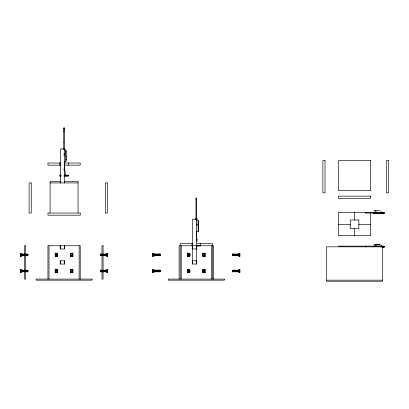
<?xml version="1.0" encoding="UTF-8"?>
<svg xmlns="http://www.w3.org/2000/svg" width="409" height="409" viewBox="0 0 409 409"><rect width="100%" height="100%" fill="white"/><g stroke="black" fill="none" stroke-linecap="round" stroke-linejoin="round"><path stroke-width="0.61" d="M100.415 255.078L100.353 255.61L100.353 253.917L100.496 255.86L100.548 255.374M100.415 271.213L100.353 271.745L100.353 270.052L100.527 271.791M232.92 255.4L232.741 254.168L232.593 255.61L232.593 253.917L232.741 255.86L232.885 253.917L233.033 255.86L233.079 255.374M232.92 271.535L232.741 270.303L232.593 271.745L232.593 270.052L232.741 272L232.885 270.052L233.064 271.791M22.746 271.397C22.638 273.355 22.618 268.887 22.495 270.538M23.037 271.397C22.919 273.284 22.909 268.892 22.786 270.538M23.328 271.397C23.221 273.355 23.201 268.887 23.078 270.538M26.836 271.397C26.728 273.355 26.708 268.887 26.585 270.538M27.127 271.397C27.009 273.284 26.999 268.892 26.876 270.538M27.418 271.397C27.311 273.355 27.291 268.887 27.168 270.538M100.844 271.397C100.737 273.355 100.716 268.887 100.594 270.538M101.043 270.518L101.084 272L100.936 270.052L100.885 270.538M101.427 271.397C101.32 273.355 101.304 268.887 101.181 270.538M102.889 271.397L102.863 271.791M103.14 270.329L103.129 272L102.961 270.134M103.472 271.397L103.421 272L103.257 270.134M104.934 271.397C104.827 273.355 104.806 268.887 104.684 270.538M105.133 270.518L105.169 272L105.026 270.052L104.975 270.538M105.517 271.397C105.41 273.355 105.394 268.887 105.271 270.538M154.602 270.518L154.638 272L154.495 270.052L154.444 270.538M154.985 271.397C154.873 273.36 154.863 268.882 154.735 270.538M156.647 270.518L156.683 272L156.54 270.052L156.489 270.538M157.03 271.397C156.918 273.36 156.908 268.882 156.78 270.538M158.692 270.518L158.728 272L158.585 270.052L158.534 270.538M159.075 271.397C158.963 273.36 158.953 268.882 158.825 270.538M233.381 271.397C233.268 273.355 233.253 268.887 233.13 270.538M233.672 271.397C233.554 273.284 233.544 268.892 233.421 270.538M233.963 271.397C233.856 273.355 233.836 268.887 233.713 270.538M235.42 271.397C235.313 273.355 235.298 268.887 235.175 270.538M235.717 271.397C235.594 273.278 235.589 268.897 235.466 270.538M236.008 271.397C235.901 273.355 235.881 268.887 235.758 270.538M237.465 271.397C237.358 273.355 237.343 268.887 237.22 270.538M237.762 271.397C237.639 273.278 237.634 268.897 237.511 270.538M238.053 271.397C237.946 273.355 237.926 268.887 237.803 270.538M22.152 255.374C22.03 256.934 22.055 253.232 21.922 254.199M22.444 255.374C22.321 256.934 22.352 253.227 22.214 254.199M22.74 255.374C22.618 256.934 22.638 253.232 22.505 254.199M23.032 255.374C22.909 256.934 22.93 253.232 22.797 254.199M23.323 255.374C23.195 256.934 23.231 253.227 23.093 254.199M23.579 254.193L23.564 255.86L23.42 253.917L23.385 254.199M23.906 255.374C23.783 256.934 23.809 253.232 23.676 254.199M24.197 255.374C24.075 256.934 24.1 253.232 23.967 254.199M23.369 270.538L23.42 270.052L23.594 271.791M24.489 255.374C24.366 256.934 24.397 253.227 24.259 254.199M23.661 270.538L23.712 270.052L23.891 271.791M23.957 270.538L24.003 270.052L24.182 271.791M24.249 270.538L24.295 270.052L24.474 271.791M25.624 254.193L25.609 255.86L25.562 255.374M25.951 255.374C25.823 256.934 25.859 253.227 25.721 254.199M26.242 255.374C26.12 256.934 26.145 253.232 26.012 254.199M26.534 255.374C26.411 256.934 26.437 253.232 26.304 254.199M25.706 270.538L25.757 270.052L25.931 271.791M26.825 255.374C26.703 256.934 26.733 253.227 26.595 254.199M26.002 270.538L26.048 270.052L26.227 271.791M27.122 255.374C26.999 256.934 27.02 253.232 26.887 254.199M26.294 270.538L26.34 270.052L26.519 271.791M27.413 255.374C27.285 256.934 27.321 253.227 27.183 254.199M27.459 270.538C27.664 268.769 27.561 275.099 27.812 270.083C27.884 274.296 27.72 269.367 27.607 270.666M100.839 255.374C100.716 256.934 100.742 253.232 100.609 254.199M101.13 255.374C101.018 256.939 101.028 253.232 100.9 254.199M101.422 255.374C101.299 256.934 101.33 253.227 101.192 254.199M101.713 255.374C101.601 256.939 101.611 253.232 101.483 254.199M102.005 255.374C101.882 256.934 101.918 253.227 101.775 254.199M101.473 270.538L101.519 270.052L101.698 271.791M101.764 270.538L101.81 270.052L101.989 271.791M102.884 255.374L102.863 255.656M103.175 255.374C103.053 256.934 103.078 253.232 102.945 254.199M103.467 255.374C103.344 256.934 103.375 253.227 103.237 254.199M103.758 255.374C103.635 256.934 103.661 253.232 103.528 254.199M104.05 255.374C103.927 256.934 103.952 253.232 103.82 254.199M104.346 255.374C104.218 256.934 104.254 253.227 104.111 254.199M103.518 270.538L103.564 270.052L103.743 271.791M104.638 255.374C104.51 256.934 104.546 253.227 104.402 254.199M103.809 270.538L103.855 270.052L104.034 271.791M104.929 255.374C104.801 256.934 104.837 253.227 104.699 254.199M104.101 270.538L104.147 270.052L104.326 271.791M105.22 255.374C105.098 256.934 105.123 253.232 104.99 254.199M104.392 270.538L104.443 270.052L104.617 271.791M105.512 255.374C105.384 256.934 105.42 253.227 105.282 254.199M105.803 255.374C105.691 256.939 105.701 253.232 105.573 254.199M106.095 255.374C105.972 256.934 106.003 253.227 105.865 254.199M105.563 270.538L105.609 270.052L105.788 271.791M105.854 270.538C105.977 268.979 105.951 272.68 106.084 271.714M106.146 270.538L106.192 270.052L106.268 271.024L105.977 271.024M154.398 255.374C154.27 256.934 154.305 253.227 154.162 254.199M154.653 254.193L154.638 255.86L154.495 253.917L154.454 254.199M154.98 255.374C154.858 256.934 154.883 253.232 154.75 254.199M154.152 270.538C154.275 268.979 154.249 272.68 154.382 271.714M155.272 255.374C155.149 256.934 155.175 253.232 155.042 254.199M155.563 255.374C155.435 256.934 155.471 253.227 155.333 254.199M155.855 255.374C155.732 256.934 155.763 253.227 155.624 254.199M155.026 270.538L155.077 270.052L155.251 271.791M156.146 255.374C156.023 256.934 156.049 253.232 155.916 254.199M155.318 270.538L155.369 270.052L155.548 271.791M156.442 255.374C156.315 256.934 156.35 253.227 156.207 254.199M155.614 270.538L155.66 270.052L155.839 271.791M156.693 254.193L156.683 255.86L156.54 253.917L156.499 254.199M155.906 270.538L155.952 270.052L156.131 271.791M157.025 255.374C156.898 256.934 156.933 253.227 156.795 254.199M156.197 270.538L156.243 270.052L156.422 271.791M157.317 255.374C157.194 256.934 157.22 253.232 157.087 254.199M157.608 255.374C157.485 256.934 157.511 253.232 157.378 254.199M157.9 255.374C157.777 256.934 157.808 253.227 157.669 254.199M157.071 270.538L157.122 270.052L157.296 271.791M158.191 255.374C158.068 256.934 158.094 253.232 157.961 254.199M157.363 270.538L157.414 270.052L157.588 271.791M158.482 255.374C158.36 256.934 158.39 253.227 158.252 254.199M157.659 270.538L157.705 270.052L157.884 271.791M158.738 254.193L158.728 255.86L158.585 253.917L158.544 254.199M157.951 270.538L157.997 270.052L158.176 271.791M159.07 255.374C158.943 256.934 158.978 253.227 158.835 254.199M158.242 270.538L158.288 270.052L158.467 271.791M159.362 255.374C159.239 256.934 159.265 253.232 159.132 254.199M159.653 255.374C159.53 256.934 159.556 253.232 159.423 254.199M159.116 270.538L159.167 270.052L159.341 271.791M159.408 270.538L159.459 270.052L159.633 271.791M159.704 270.538L159.75 270.052L159.899 272L160.042 270.052L160.042 271.745L159.899 270.303L159.75 271.745L159.566 270.518M233.37 255.374C233.248 256.934 233.278 253.227 233.14 254.199M233.662 255.374C233.544 256.934 233.565 253.232 233.432 254.199M233.958 255.374C233.841 256.939 233.861 253.227 233.723 254.199M234.214 254.193L234.199 255.86L234.055 253.917L234.02 254.199M234.541 255.374C234.418 256.934 234.444 253.232 234.311 254.199M234.832 255.374C234.71 256.934 234.735 253.232 234.602 254.199M234.004 270.538L234.055 270.052L234.229 271.791M235.124 255.374C234.996 256.934 235.032 253.227 234.894 254.199M234.296 270.538L234.347 270.052L234.521 271.791M235.415 255.374C235.293 256.934 235.323 253.227 235.185 254.199M234.587 270.538L234.638 270.052L234.812 271.791M235.707 255.374C235.584 256.934 235.615 253.227 235.477 254.199M234.884 270.538L234.93 270.052L235.109 271.791M236.003 255.374C235.875 256.934 235.911 253.227 235.768 254.199M236.295 255.374C236.172 256.934 236.192 253.232 236.059 254.199M236.586 255.374C236.458 256.934 236.494 253.227 236.356 254.199M236.877 255.374C236.755 256.934 236.78 253.232 236.647 254.199M236.049 270.538L236.1 270.052L236.274 271.791M237.169 255.374C237.041 256.934 237.077 253.227 236.939 254.199M236.341 270.538L236.392 270.052L236.566 271.791M237.46 255.374C237.338 256.934 237.368 253.227 237.23 254.199M236.632 270.538L236.683 270.052L236.857 271.791M237.752 255.374C237.629 256.934 237.66 253.227 237.522 254.199M236.923 270.538L236.975 270.052L237.154 271.791M238.048 255.374C237.931 256.939 237.951 253.227 237.813 254.199M238.34 255.374C238.217 256.934 238.237 253.232 238.104 254.199M238.094 270.538C238.217 268.979 238.191 272.68 238.324 271.714M238.386 270.538L238.437 270.052L238.508 271.024L238.217 271.024M27.475 254.199C27.71 252.987 27.475 259.132 27.792 253.948C27.919 258.197 27.705 253.222 27.607 254.531M159.714 254.199L159.75 253.917L159.899 255.86L160.042 253.917L160.042 255.61L159.909 254.193L159.75 255.61L159.582 254.265M22.142 271.714L22.106 272L21.933 270.18M22.429 271.791L22.234 270.134M24.55 254.199L24.586 253.917L24.724 255.829M25.639 271.791L25.562 271.515M106.156 254.199L106.192 253.917L106.268 254.889L106.033 254.193M238.401 254.199L238.437 253.917L238.508 254.889L238.304 254.193M22.884 271.387L22.838 271.745L22.653 270.518M23.175 271.387L23.129 271.745L22.945 270.518M23.466 271.387L23.42 271.745L23.323 270.666M26.974 271.387L26.928 271.745L26.743 270.518M27.265 271.387L27.219 271.745L27.035 270.518M27.556 271.387L27.51 271.745L27.413 270.666M100.987 271.387L100.936 271.745L100.752 270.518M101.279 271.387L101.227 271.745L101.181 271.387M101.57 271.387L101.509 271.724L101.422 270.666M103.027 271.387L102.981 271.745L102.858 270.4M103.324 271.387L103.272 271.745L103.226 271.387M103.615 271.387L103.554 271.724L103.467 270.666M105.072 271.387L105.026 271.745L104.842 270.518M105.369 271.387L105.317 271.745L105.271 271.387M105.66 271.387L105.599 271.724L105.512 270.666M154.541 271.387L154.495 271.745L154.311 270.518M154.832 271.387L154.786 271.745L154.735 271.387M155.123 271.387L155.062 271.724L154.893 270.518M156.003 271.387L155.952 271.745L155.773 270.518M156.586 271.387L156.54 271.745L156.356 270.518M156.877 271.387L156.831 271.745L156.78 271.387M157.168 271.387L157.107 271.724L156.938 270.518M158.048 271.387L157.997 271.745L157.818 270.518M158.631 271.387L158.585 271.745L158.401 270.518M158.922 271.387L158.876 271.745L158.825 271.387M159.213 271.387L159.152 271.724L158.983 270.518M233.519 271.387L233.467 271.745L233.288 270.518M233.81 271.387L233.764 271.745L233.58 270.518M234.101 271.387L234.055 271.745L233.958 270.666M235.564 271.387L235.512 271.745L235.333 270.518M235.855 271.387L235.804 271.745L235.625 270.518M236.146 271.387L236.1 271.745L236.003 270.666M237.609 271.387L237.557 271.745L237.378 270.518M237.9 271.387L237.849 271.745L237.67 270.518M238.191 271.387L238.145 271.745L238.048 270.666M56.002 254.25L56.002 256.55L57.367 256.55L57.449 253.738L57.367 253.227L56.002 253.227L56.002 254.25L57.367 254.25M56.002 269.362L56.002 272.685L57.367 272.685L57.367 269.362L56.002 269.362L55.921 269.684M72.148 256.55L72.148 253.227L70.788 253.227L70.788 256.55L72.148 256.55L72.235 256.228M72.148 272.685L72.148 269.362L70.788 269.362L70.788 272.685L72.148 272.685L72.148 272.046M188.247 254.25L188.247 256.55L189.607 256.55L189.689 253.738L189.607 253.227L188.247 253.227L188.247 254.25L189.607 254.25M188.247 269.362L188.247 272.685L189.607 272.685L189.607 269.362L188.247 269.362L188.16 269.684M204.388 256.55L204.388 253.227L203.028 253.227L203.028 256.55L204.388 256.55L204.474 256.228M203.028 270.006L203.028 272.685L204.388 272.685L204.474 272.179L204.388 269.362L203.028 269.362L203.028 270.006L204.388 270.006M21.994 255.4L21.876 254.705M22.285 255.4L22.132 254.265M22.582 255.4L22.388 254.193M22.873 255.4L22.699 254.193M23.165 255.4L22.955 254.265M23.456 255.4L23.298 254.265M22.362 270.518L22.556 271.724M24.039 255.4L23.845 254.193M24.33 255.4L24.162 254.193M24.627 255.4L24.504 254.705M23.528 270.518L23.712 271.745M23.819 270.518L24.029 271.653M24.116 270.518L24.31 271.724M26.084 255.4L25.89 254.193M26.375 255.4L26.207 254.193M26.672 255.4L26.473 254.193M26.963 255.4L26.789 254.193M25.573 270.518L25.757 271.745M27.255 255.4L27.045 254.265M25.864 270.518L26.074 271.653M27.546 255.4L27.388 254.265M26.161 270.518L26.355 271.724M26.452 270.518L26.646 271.724M100.68 255.4L100.486 254.193M100.972 255.4L100.803 254.193M101.263 255.4L101.095 254.193M101.555 255.4L101.437 254.705M101.851 255.4L101.677 254.193M100.461 270.518L100.645 271.745M103.017 255.4L102.858 254.265M101.631 270.518L101.8 271.724M103.308 255.4L103.14 254.193M101.923 270.518L102.045 271.213M103.6 255.4L103.482 254.705M103.891 255.4L103.697 254.193M104.188 255.4L103.993 254.193M104.479 255.4L104.321 254.265M104.77 255.4L104.576 254.193M105.062 255.4L104.893 254.193M103.676 270.518L103.855 271.745M105.353 255.4L105.159 254.193M103.968 270.518L104.162 271.724M105.645 255.4L105.527 254.705M104.259 270.518L104.453 271.724M105.936 255.4L105.767 254.193M104.551 270.518L104.735 271.745M105.721 270.518L105.89 271.724M106.013 270.518L106.135 271.213M106.304 270.518L106.412 271.024M154.239 255.4L154.045 254.193M154.53 255.4L154.357 254.193M155.113 255.4L154.919 254.193M155.405 255.4L155.236 254.193M154.019 270.518L154.188 271.724M155.696 255.4L155.492 254.265M155.987 255.4L155.829 254.265M156.284 255.4L156.085 254.193M156.575 255.4L156.402 254.193M155.185 270.518L155.405 271.535M155.476 270.518L155.696 271.535M157.158 255.4L156.964 254.193M157.45 255.4L157.281 254.193M156.064 270.518L156.233 271.724M157.741 255.4L157.537 254.265M158.032 255.4L157.874 254.265M158.329 255.4L158.13 254.193M158.62 255.4L158.447 254.193M157.23 270.518L157.45 271.535M157.521 270.518L157.741 271.535M159.203 255.4L159.009 254.193M159.495 255.4L159.3 254.193M158.109 270.518L158.278 271.724M159.275 270.518L159.495 271.535M233.212 255.4L233.018 254.193M233.508 255.4L233.334 254.193M233.8 255.4L233.59 254.265M234.091 255.4L233.933 254.265M232.997 270.518L233.191 271.724M234.674 255.4L234.505 254.193M234.965 255.4L234.797 254.193M235.257 255.4L235.063 254.193M235.548 255.4L235.354 254.193M234.163 270.518L234.347 271.745M235.845 255.4L235.635 254.265M234.454 270.518L234.664 271.653M236.136 255.4L235.978 254.265M234.746 270.518L234.94 271.724M236.428 255.4L236.259 254.193M235.037 270.518L235.236 271.724M236.719 255.4L236.55 254.193M237.01 255.4L236.816 254.193M237.302 255.4L237.108 254.193M237.593 255.4L237.399 254.193M236.208 270.518L236.392 271.745M237.89 255.4L237.68 254.265M236.499 270.518L236.709 271.653M238.181 255.4L238.023 254.265M236.791 270.518L236.985 271.724M237.082 270.518L237.281 271.724M238.253 270.518L238.411 271.653M238.544 270.518L238.657 271.024M24.571 270.134L24.744 271.965M57.367 256.55L57.449 256.039M57.367 272.685L57.449 272.179M70.706 253.738L70.788 253.227M70.706 269.874L70.788 269.362M189.607 256.55L189.689 256.039M189.607 272.685L189.689 272.179M202.946 253.738L203.028 253.227M203.028 269.362L203.028 270.385M21.984 271.653L21.876 270.84M20.685 253.309L20.685 256.474M20.685 269.444L20.685 272.609M107.47 256.474L107.47 253.309M107.47 272.609L107.47 269.444M152.925 253.309L152.925 256.474M152.925 269.444L152.925 272.609M239.71 256.474L239.71 253.309M239.71 272.609L239.71 269.444M57.367 253.866L57.367 253.227M70.788 272.046L70.788 272.685M189.607 253.866L189.607 253.227M189.607 270.006L189.607 269.362M203.028 255.911L203.028 256.55M203.028 272.046L203.028 272.685M24.428 254.193L24.489 254.531M22.091 270.329L22.265 271.724M24.586 271.745L24.489 270.666M101.948 254.193L102.045 255.078M238.57 254.193L238.657 254.889M105.977 254.889L106.146 255.252M238.217 254.889L238.386 255.252M373.381 213.585L383.903 213.585L384.445 213.038L365.349 213.012L366.081 212.327M382.001 247.394L383.903 247.394L384.445 246.847L326.592 246.821L326.592 281.244L382.533 281.244L382.533 246.821M365.349 246.821L366.081 246.136M63.738 128.845L64.418 128.845M63.738 128.942L64.418 128.942M64.075 131.033L63.738 131.033L64.075 131.386M63.738 142.179L64.049 142.179M64.443 149.801L64.883 149.801M66.059 151.483L66.059 152.163M65.864 153.533L66.028 150.118M66.002 161.351L65.864 150.118M64.244 161.473L65.864 161.473M61.002 163.017L47.94 163.017L47.94 165.17L61.002 165.17M64.392 163.017L80.215 163.017L80.215 165.17L64.392 165.17M64.418 168.636L64.075 168.636L64.075 169.658L64.883 169.658M64.075 169.244L64.775 169.249M64.377 169.454L64.883 169.454M64.075 170.824L65.154 170.824L65.154 175.124M61.002 175.124L59.775 175.124L59.775 175.527L61.028 175.527M64.075 175.124L68.38 175.124L68.38 175.527L64.617 175.527L64.617 175.798M61.002 175.798L59.775 175.798L59.775 176.202L61.002 176.202M64.075 175.798L68.38 175.798L68.38 176.202L64.075 176.202M60.9 181.499L50.092 181.499L50.092 213.048M64.075 181.499L78.063 181.499L78.063 213.048M50.092 182.925L78.063 182.925M195.977 199.06L196.657 199.06M195.977 199.157L196.657 199.157M373.806 210.686L380.109 210.742M374.675 211.862L376.27 211.862M384.419 213.012L383.877 212.327L338.422 212.327L338.422 235.604L370.697 235.604L370.697 212.956M374.675 213.478L376.27 213.478M196.688 220.016L197.123 220.016M198.299 221.698L198.299 222.384M198.109 223.749L198.273 220.333M338.422 224.306L350.349 224.306M358.775 224.306L370.697 224.306M198.242 231.566L198.109 220.333M196.484 231.688L198.109 231.688M196.524 239.464L197.015 239.464M196.617 239.669L197.123 239.669M196.489 239.873L197.123 239.873M196.524 241.039L197.394 241.039M192.838 243.595L180.18 243.595L180.18 279.096M197.179 243.595L212.455 243.595L212.455 279.096M373.806 244.526L380.109 244.551M196.32 245.339L200.62 245.339M374.675 245.671L376.27 245.671M196.32 246.013L200.62 246.013M374.675 246.111L380.416 246.111M338.422 246.136L383.877 246.136L384.419 246.821M20.542 253.309L21.738 253.309L21.738 256.474L20.542 256.474M55.537 253.289L55.921 253.289L55.921 256.489M72.613 253.289L72.235 253.289L72.235 256.489M107.613 253.309L106.412 253.309L106.412 256.474L107.613 256.474M152.782 253.309L153.983 253.309L153.983 256.474L152.782 256.474M187.782 253.289L188.16 253.289L188.16 256.489M204.853 253.289L204.474 253.289L204.474 256.489M239.853 253.309L238.657 253.309L238.657 256.474L239.853 256.474M70.788 253.866L72.148 253.866M203.028 253.866L204.388 253.866M20.685 254.889L21.738 254.889M27.582 254.889L27.873 254.889M100.277 254.889L102.03 254.889M102.91 254.889L107.47 254.889M152.925 254.889L153.983 254.889M159.679 254.889L160.113 254.889M232.522 254.889L239.71 254.889M70.788 255.528L72.148 255.528M203.028 255.528L204.388 255.528M56.002 255.911L57.367 255.911M188.247 255.911L189.607 255.911M20.542 269.444L21.738 269.444L21.738 272.609L20.542 272.609M55.537 269.429L55.921 269.429L55.921 272.624M72.613 269.429L72.235 269.429L72.235 272.624M107.613 269.444L106.412 269.444L106.412 272.609L107.613 272.609M152.782 269.444L153.983 269.444L153.983 272.609L152.782 272.609M187.782 269.429L188.16 269.429L188.16 272.624M204.853 269.429L204.474 269.429L204.474 272.624M239.853 269.444L238.657 269.444L238.657 272.609L239.853 272.609M70.788 270.006L72.148 270.006M56.002 270.385L57.367 270.385M188.247 270.385L189.607 270.385M20.685 271.024L21.738 271.024M27.582 271.024L27.873 271.024M100.277 271.024L102.03 271.024M102.91 271.024L107.47 271.024M152.925 271.024L153.983 271.024M159.679 271.024L160.113 271.024M232.522 271.024L239.71 271.024M70.788 271.668L72.148 271.668M203.028 271.668L204.388 271.668M56.002 272.046L57.367 272.046M188.247 272.046L189.607 272.046M326.592 280.17L382.533 280.17M70.706 256.228L70.788 256.55M57.367 269.362L57.449 269.684M204.388 269.362L204.474 269.874M188.16 256.039L188.247 256.55M72.148 269.362L72.235 269.874M55.921 256.039L56.002 256.55M106.366 254.265L106.412 254.889M105.486 254.265L105.512 254.531M106.171 271.653L106.146 271.387M103.441 254.265L103.467 254.531M101.396 254.265L101.422 254.531M21.835 254.265L21.861 254.531M383.877 212.327L383.903 213.585M383.877 246.136L383.903 247.394M382.001 213.585L381.817 212.89M381.904 212.327L381.904 213.012M381.904 246.136L381.904 246.821M381.817 212.01L381.817 212.45M381.817 245.819L381.817 246.412M381.755 211.862L381.755 212.404M381.755 212.961L381.755 213.334M381.755 245.671L381.755 246.402M381.101 211.862L381.101 213.334M381.101 245.671L381.106 246.821M380.416 212.327L380.416 213.585M380.416 246.136L380.396 246.821M380.109 244.526L375.089 244.5M377.124 213.038L377.124 213.585M376.035 210.686L375.35 210.686M376.035 244.5L375.35 244.5M375.861 245.671L375.861 246.111M375.089 213.038L375.089 213.585M374.051 213.585L374.025 212.327M374.025 246.136L374.025 246.821M366.495 212.327L366.495 213.012M366.495 246.136L366.495 246.821M354.562 212.327L354.562 220.2M354.562 228.575L354.562 235.604M239.945 253.462L239.945 256.315M239.945 269.603L239.945 272.45M232.522 254.04L232.522 255.737M232.522 270.18L232.522 271.873M213.529 279.096L213.529 245.743L179.106 245.743L179.106 279.096M211.381 245.743L211.381 279.096M205.236 253.053L205.236 256.724M205.236 269.194L205.236 272.859M204.853 253.053L204.853 256.724M204.853 269.194L204.853 272.859M202.946 253.452L202.946 256.325M202.946 269.587L202.946 272.466M202.685 253.938L202.685 254.26M202.685 255.022L202.685 255.282M202.639 253.866L202.639 255.911M202.639 270.001L202.639 272.046M200.62 243.595L200.62 245.743M198.38 226.259L198.38 226.954M198.38 229.255L198.38 229.94M198.242 223.815L198.242 231.341M197.123 218.524L197.123 220.119M196.749 245.743L196.749 248.974L192.445 248.974L192.445 245.743M196.657 220.967L196.657 197.971L195.977 197.971L195.977 219.73M196.657 231.187L196.657 239.873M196.53 264.035L196.53 219.224L192.659 219.224L192.659 264.035M195.512 218.524L195.512 219.531M192.015 243.595L192.015 245.743M189.996 253.866L189.996 255.911M189.996 270.001L189.996 272.046M189.95 253.938L189.95 254.26M189.95 255.022L189.95 255.282M189.95 271.361L189.95 271.653M189.689 253.452L189.689 256.325M189.689 269.587L189.689 272.466M187.782 253.053L187.782 256.724M187.782 269.194L187.782 272.859M187.399 253.053L187.399 256.724M187.399 269.194L187.399 272.859M181.259 245.743L181.259 279.096M160.113 254.04L160.113 255.737M160.113 270.18L160.113 271.873M152.69 253.462L152.69 256.315M152.69 269.603L152.69 272.45M107.705 253.462L107.705 256.315M107.705 269.603L107.705 272.45M100.277 254.04L100.277 255.737M100.277 270.18L100.277 271.873M80.215 279.096L80.215 245.743L47.94 245.743L47.94 279.096M79.136 245.743L79.136 279.096M72.996 253.053L72.996 256.724M72.996 269.194L72.996 272.859M72.613 253.053L72.613 256.724M72.613 269.194L72.613 272.859M70.706 253.452L70.706 256.325M70.706 269.587L70.706 272.466M68.38 163.017L68.38 165.17M66.14 156.044L66.14 156.739M66.14 159.04L66.14 159.725M66.002 153.595L66.002 161.126M64.883 148.309L64.883 149.904M64.504 245.743L64.504 248.974L60.205 248.974L60.205 245.743M64.418 150.364L64.418 127.756L63.738 127.756L63.738 149.127M64.418 161.064L64.418 169.658M64.29 183.089L64.29 149.004L60.42 149.004L60.42 183.089M64.29 245.743L64.29 248.974M64.29 260.804L64.29 264.035M63.272 148.309L63.272 149.106M60.42 245.743L60.42 248.974M60.42 260.804L60.42 264.035M59.775 163.017L59.775 165.17M57.756 253.866L57.756 255.911M57.756 270.001L57.756 272.046M57.71 253.866L57.71 255.911M57.71 270.001L57.71 272.046M57.449 253.452L57.449 256.325M57.449 269.587L57.449 272.466M55.537 253.053L55.537 256.724M55.537 269.194L55.537 272.859M55.159 253.053L55.159 256.724M55.159 269.194L55.159 272.859M49.014 245.743L49.014 279.096M27.873 254.04L27.873 255.737M27.873 270.18L27.873 271.873M20.45 253.462L20.45 256.315M20.45 269.603L20.45 272.45M63.962 153.779A0.736 0.736 0 0 1 64.883 154.5A0.736 0.736 0 0 1 63.952 155.205M63.998 153.922A0.588 0.588 0 0 1 64.561 154.914M64.438 155.006A0.588 0.588 0 0 1 63.988 155.062M196.586 223.999A0.736 0.736 0 0 1 196.576 225.42M196.545 224.137A0.588 0.588 0 0 1 196.801 225.129M196.678 225.221A0.588 0.588 0 0 1 196.535 225.277M325.032 160.579L322.88 160.579L322.88 192.849L325.032 192.849L325.032 160.579M370.697 160.579L338.422 160.579L338.422 190.701L370.697 190.701L370.697 160.579M388.55 160.579L386.398 160.579L386.398 192.849L388.55 192.849L388.55 160.579M31.263 182.925L29.111 182.925L29.111 213.048L31.263 213.048L31.263 182.925M107.439 182.925L105.287 182.925L105.287 213.048L107.439 213.048L107.439 182.925M370.697 196.146L338.422 196.146L338.422 198.299L370.697 198.299L370.697 196.146M80.215 213.048L47.94 213.048L47.94 215.195L80.215 215.195L80.215 213.048M358.867 220.001L350.257 220.001L350.257 228.611L358.867 228.611L358.867 220.001M25.578 245.743L24.504 245.743L24.504 279.096L25.578 279.096L25.578 245.743M103.073 245.743L101.999 245.743L101.999 279.096L103.073 279.096L103.073 245.743M64.504 260.804L60.205 260.804L60.205 264.035L64.504 264.035L64.504 260.804M196.749 260.804L192.445 260.804L192.445 264.035L196.749 264.035L196.749 260.804M92.045 279.096L36.104 279.096L36.104 280.17L92.045 280.17L92.045 279.096M224.29 279.096L168.344 279.096L168.344 280.17L224.29 280.17L224.29 279.096M70.445 255.911L70.445 253.866L70.399 255.911M70.445 272.046L70.445 270.001L70.399 272.046"/></g></svg>
